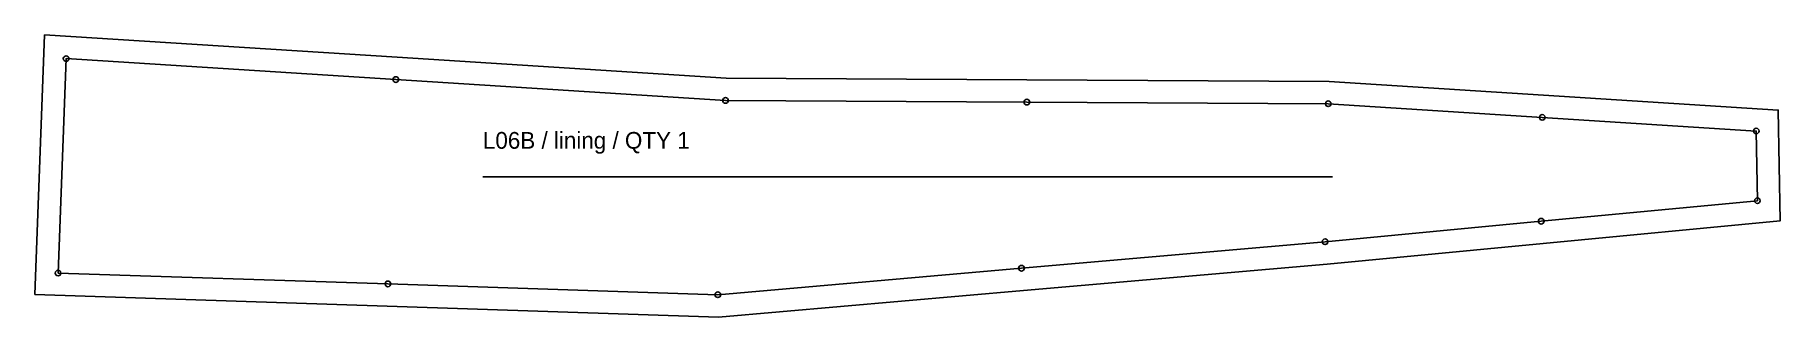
# Model space of a CAD drawing. Header units: millimetres. Extents: x -12 to 925, y -12 to 140.
import ezdxf

# ---------------------------------------------------------------- set-up
doc = ezdxf.new("R2010")
doc.units = ezdxf.units.MM
for name, color, linetype in [('CUT', 7, 'Continuous'), ('GRAIN', 3, 'Continuous'), ('ID', 7, 'Continuous'), ('NOTCH', 1, 'Continuous'), ('SEW', 5, 'Continuous')]:
    doc.layers.add(name, color=color, linetype=linetype)

msp = doc.modelspace()

# ---------------------------------------------------------------- linework, layer by layer
at = {"layer": 'CUT'}
msp.add_lwpolyline([(-12.44, 0.04), (-7.22, 139.51), (182.14, 127.51), (358.85, 116.31), (520.35, 115.43), (682.55, 114.56), (797.82, 107.2), (923.8, 99.18), (924.79, 39.59), (797.64, 27.52), (681.5, 16.48), (518.4, 2.27), (354.63, -12.02), (176.76, -6.17)], close=True, dxfattribs=at)
at = {"layer": 'GRAIN'}
msp.add_line((228.15, 63.38), (684.46, 63.38), dxfattribs=at)
at = {"layer": 'NOTCH'}
for centre in [(4.31, 126.76), (181.38, 115.53), (358.44, 104.32), (520.29, 103.43), (682.13, 102.56), (797.06, 95.23), (911.99, 87.91), (912.61, 50.49), (796.51, 39.46), (680.41, 28.44), (0, 11.64), (517.36, 14.22), (177.15, 5.82), (354.3, 0)]:
    msp.add_circle(centre, 1.5, dxfattribs=at)
at = {"layer": 'SEW'}
msp.add_lwpolyline([(0, 11.64), (177.15, 5.82), (354.3, 0), (517.36, 14.22), (680.41, 28.44), (796.51, 39.46), (912.61, 50.49), (911.99, 87.91), (797.06, 95.23), (682.13, 102.56), (520.29, 103.43), (358.44, 104.32), (181.38, 115.53), (4.31, 126.76)], close=True, dxfattribs=at)

# ---------------------------------------------------------------- texts
at = {"layer": 'ID'}
msp.add_text('L06B / lining / QTY 1', height=9, dxfattribs=at).set_placement((228.15, 78.38))

doc.saveas('drawing.dxf')
